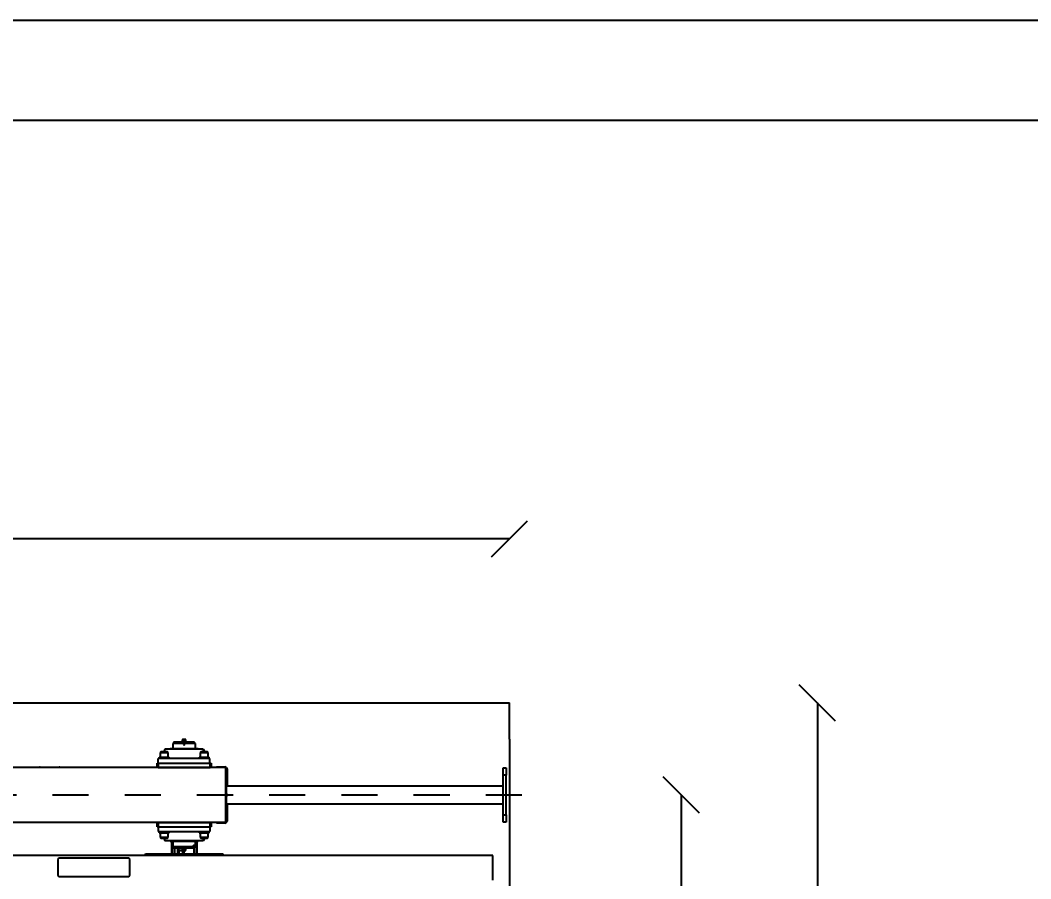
# Model space of a CAD drawing. Header units: metres. Extents: x 1161 to 1456, y 119 to 208.
# Drawn here: x 1365.027 to 1367.825, y 186.134 to 188.513 of the extents above; entities that cross this region are included whole.
import ezdxf

# ---------------------------------------------------------------- set-up
doc = ezdxf.new("R2010")
doc.units = ezdxf.units.M
doc.header["$MEASUREMENT"] = 0
doc.header["$PDMODE"] = 1
doc.header["$PDSIZE"] = -5
doc.linetypes.add('CENTER2', pattern=[1.125, 0.75, -0.125, 0.125, -0.125])
doc.linetypes.add('PHANTOM2', pattern=[1.25, 0.625, -0.125, 0.125, -0.125, 0.125, -0.125])
doc.layers.add('GRID', color=8, linetype='Continuous')
doc.layers.add('HAT', color=9, linetype='Continuous', lineweight=15)
doc.styles.get("Standard").update_dxf_attribs({"font": 'verdana.ttf'})
doc.dimstyles.new('app', dxfattribs={"dimtxt": 0.23, "dimasz": 0.1, "dimexe": 0.18, "dimexo": 0.0625, "dimgap": 0.09, "dimtad": 0, "dimzin": 0, "dimdsep": 46, "dimtxsty": 'Standard', "dimblk": 'OBLIQUE', "dimcen": 0.09, "dimse1": 1, "dimse2": 1, "dimclrd": 8, "dimclre": 8, "dimclrt": 6, "dimadec": 0, "dimazin": 0, "dimtfac": 1, "dimtofl": 0, "dimtmove": 0, "dimatfit": 3, "dimfxl": 0, "dimtolj": 1, "dimtzin": 0, "dimarcsym": 0})

# ---------------------------------------------------------------- blocks, each defined once
blk = doc.blocks.new('A$C06C76ABF')
at = {"layer": 'GRID', "linetype": 'CENTER2', "lineweight": 0}
for p, q in [((2643.8, 2268), (2643.8, -100)), ((5329, 1084), (0, 1084))]:
    blk.add_line(p, q, dxfattribs=at)
at = {"layer": 'GRID', "linetype": 'Continuous', "lineweight": 0}
for points in [[(3873.6, 1938), (3806.9, 2100.7), (3805.5, 2113.1), (3807.4, 2122.3), (3811.2, 2129.6), (3814.4, 2132.1), (3821.3, 2134), (3843.2, 2134), (3861.2, 2131.8), (3868.5, 2128.6), (3878.6, 2121.3), (3967.9, 1990.2), (3977.4, 1984.5), (3986.5, 1979.1), (3998.2, 1974.1), (4007.4, 1972.2)], [(3835, 2009), (3656.9, 2009), (1287.7, 2009), (1011.5, 1986.5), (464.8, 1961.6), (464.8, 1961.6), (416.3, 1956.8), (338.6, 1937.4), (296.6, 1911.5), (264.2, 1879.2), (233.5, 1819.4), (218.9, 1775.7), (206, 1724), (193, 1643.2), (186.6, 1503.9), (176.8, 1402.1), (167.1, 1087.8), (164.5, 1084)], [(5164.5, 1084), (5149.4, 1306.1), (5149.4, 1306.1), (5126.9, 1468.8), (5091.6, 1716.8), (5053, 1824.4), (5022.5, 1875.8), (4982.3, 1915.9), (4922.9, 1944.8), (4885.9, 1957.7), (4039.3, 2009), (4039.3, 2009), (4039.3, 2009), (3949.5, 2009)], [(3854.6, 1973), (1708.3, 1971.5), (1577.2, 1965.2), (1446.1, 1958.9), (1392.3, 1949.1), (1338.6, 1936.1), (1313.3, 1924.7), (1309.2, 1911.6), (1311.7, 1900.2), (1314.1, 1897), (1669.4, 1747.2), (1702, 1740.6), (1744.4, 1734.1), (1763.1, 1732.5), (2801.6, 1787.2), (3363.7, 1816), (2801.6, 1787.2), (3363.7, 1816), (3363.7, 1816), (3696.2, 1877.8), (3920.4, 1943.6), (3942, 1953.9), (3951.5, 1973.1)], [(4082, 1084), (4064.3, 1397.1), (4046.8, 1660.7), (4024.4, 1784.4), (4005.1, 1853.8), (3990.8, 1888.1), (3969.5, 1913.7), (3944.1, 1928.1), (3904.3, 1938), (3904.3, 1938), (3969.5, 1913.7), (3800.5, 1862.2), (3712.3, 1840.6), (3590.5, 1809.2), (3426.4, 1793.4), (3416.1, 1787.5), (3404.1, 1769.5), (3400, 1753), (3401.4, 1713.5), (3409.4, 1621.1), (3422.2, 1392.8), (3436.1, 1279.8), (3436.1, 1084)], [(1504.1, 1084), (1516.1, 1099.7), (1525.9, 1395.2), (1536.9, 1511.2), (1543, 1645.1), (1544.2, 1678), (1524.7, 1717.1), (1485.2, 1731.5), (1204.2, 1883.1), (1171.6, 1885.5), (1134.6, 1880.4), (1117.2, 1872.9), (1098.5, 1851.8), (1092.2, 1836.2), (1062.3, 1737.9), (1046.4, 1653.1), (1037.5, 1477.5), (1029.4, 1317.1), (1024.7, 1254.5), (1024.3, 1084)], [(4983, 1481.1), (4963.2, 1653.9), (4943, 1727.3), (4920.4, 1775.6), (4888.2, 1811), (4836.6, 1840), (3989.2, 1891.5)], [(1092.2, 1836.2), (1049, 1846.8), (1003.3, 1859.2), (469.8, 1834.3), (415.7, 1821.8), (383.1, 1796.5), (361.7, 1772), (340.9, 1726.2), (330.5, 1682.6), (320.1, 1638.9), (303.4, 1430.9), (286.8, 1097.9), (280.4, 1112.4), (280.4, 1084)], [(5049.3, 1084), (5049.3, 1086), (5039.6, 1391.9), (5026.8, 1440.2), (5004.2, 1475.6), (4949.5, 1489.8), (4126.7, 1836.8)], [(1504.1, 1084), (1516.1, 1268.3), (1525.9, 785.3), (1536.9, 569.3), (1543, 522.9), (1544.2, 490), (1524.7, 450.9), (1485.2, 436.5), (1204.2, 284.9), (1171.6, 282.5), (1134.6, 287.6), (1117.2, 295.1), (1098.5, 316.2), (1092.2, 331.8), (1062.3, 430.1), (1046.4, 514.9), (1037.5, 603), (1029.4, 863.4), (1024.7, 1098.5), (1024.3, 1084)], [(4082, 1084), (4064.3, 795.9), (4046.8, 507.3), (4024.4, 383.6), (4005.1, 314.2), (3990.8, 279.9), (3969.5, 254.3), (3944.1, 239.9), (3904.3, 230), (3904.3, 230), (3969.5, 254.3), (3800.5, 305.8), (3712.3, 327.4), (3590.5, 358.8), (3426.4, 374.6), (3416.1, 380.5), (3404.1, 398.5), (3400, 415), (3401.4, 454.5), (3409.4, 546.9), (3422.2, 787.7), (3436.1, 1263.2), (3436.1, 1084)], [(3835, 159), (3656.9, 159), (1287.7, 159), (1011.5, 181.5), (464.8, 206.4), (464.8, 206.4), (416.3, 211.2), (338.6, 230.6), (296.6, 256.5), (264.2, 288.8), (233.5, 348.6), (218.9, 392.3), (206, 444), (193, 524.8), (186.6, 576.6), (176.8, 778.4), (167.1, 1005.2), (164.5, 1084)], [(1092.2, 331.8), (1049, 321.2), (1003.3, 308.8), (469.8, 333.7), (415.7, 346.2), (383.1, 371.5), (361.7, 396), (340.9, 441.8), (330.5, 485.4), (320.1, 529.1), (303.4, 749.6), (286.8, 995.1), (286.8, 995.1), (280.4, 1084)], [(5164.5, 1084), (5149.4, 874.4), (5149.4, 874.4), (5126.9, 611.7), (5091.6, 451.2), (5053, 343.6), (5022.5, 292.2), (4982.3, 252.1), (4922.9, 223.2), (4885.9, 210.3), (4039.3, 159), (4039.3, 159), (4039.3, 159), (3949.5, 159)], [(5049.3, 1084), (5049.3, 1007), (5039.6, 788.6), (5026.8, 640.3), (5004.2, 604.9), (4949.5, 590.7), (4126.7, 331.2)], [(4983, 599.4), (4963.2, 514.1), (4943, 440.7), (4920.4, 392.4), (4888.2, 357), (4836.6, 328), (3989.2, 276.5)], [(3854.6, 195), (1708.3, 196.5), (1577.2, 202.8), (1446.1, 209.1), (1392.3, 218.9), (1338.6, 231.9), (1313.3, 243.3), (1309.2, 256.4), (1311.7, 267.8), (1314.1, 271), (1669.4, 420.8), (1702, 427.4), (1744.4, 433.9), (1763.1, 435.5), (2801.6, 380.8), (3363.7, 352), (2801.6, 380.8), (3363.7, 352), (3363.7, 352), (3696.2, 290.2), (3920.4, 224.4), (3942, 214.1), (3951.5, 194.9)], [(3873.6, 230), (3806.9, 67.3), (3805.5, 54.9), (3807.4, 45.7), (3811.2, 38.4), (3814.4, 35.9), (3821.3, 34), (3843.2, 34), (3861.2, 36.2), (3868.5, 39.4), (3878.6, 46.7), (3967.9, 177.8), (3977.4, 183.5), (3986.5, 188.9), (3998.2, 193.9), (4007.4, 195.8)]]:
    blk.add_lwpolyline(points, dxfattribs=at)
blk = doc.blocks.new('A$C0B0434A7')
at = {"color": 8}
for p, q in [((-1164.2, 3105.7), (4235.8, 3105.7)), ((4235.8, 3005.7), (4235.8, 155.6))]:
    blk.add_line(p, q, dxfattribs=at)
at = {"color": 8, "linetype": 'PHANTOM2'}
blk.add_line((4235.8, 3005.7), (4235.8, 3105.7), dxfattribs=at)
at = {"color": 8, "linetype": 'Continuous'}
for p, q in [((3306.3, 2997.2), (3305.8, 2996.7)), ((3305.8, 2996.7), (3363.8, 2996.7)), ((3305.8, 2996.7), (3305.8, 2993.7)), ((3363.3, 2997.2), (3306.3, 2997.2)), ((3328.9, 2998.4), (3340.7, 2998.4)), ((3328.9, 2998.4), (3328.9, 2997.2)), ((3330.4, 3004.4), (3329.8, 3003.8)), ((3329.8, 3003.8), (3339.8, 3003.8)), ((3329.8, 3003.8), (3329.8, 2998.8)), ((3329.8, 2998.8), (3339.8, 2998.8)), ((3329.8, 2998.8), (3330.2, 2998.4)), ((3339.2, 3004.4), (3330.4, 3004.4)), ((3339.8, 3003.8), (3339.2, 3004.4)), ((3339.5, 2998.4), (3339.8, 2998.8)), ((3339.8, 2998.8), (3339.8, 3003.8)), ((3340.7, 2997.2), (3340.7, 2998.4)), ((3363.8, 2996.7), (3363.3, 2997.2)), ((3363.8, 2993.7), (3363.8, 2996.7)), ((3269.9, 2969.8), (3268.3, 2968.2)), ((3268.3, 2968.2), (3290.3, 2968.2)), ((3268.3, 2968.2), (3268.3, 2955.8)), ((3288.7, 2969.8), (3269.9, 2969.8)), ((3281.7, 2977.6), (3278.9, 2969.8)), ((3387.5, 2977.6), (3281.7, 2977.6)), ((3290.3, 2968.2), (3288.7, 2969.8)), ((3290.3, 2955.8), (3290.3, 2968.2)), ((3296.2, 2979.8), (3373.5, 2979.8)), ((3296.2, 2979.8), (3296.2, 2977.6)), ((3366.2, 2993.2), (3303.4, 2993.2)), ((3303.4, 2993.2), (3303.4, 2979.8)), ((3363.8, 2993.7), (3305.8, 2993.7)), ((3305.8, 2993.7), (3306.3, 2993.2)), ((3333.5, 2991.6), (3336.2, 2991.6)), ((3363.3, 2993.2), (3363.8, 2993.7)), ((3366.2, 2979.8), (3366.2, 2993.2)), ((3373.5, 2977.6), (3373.5, 2979.8)), ((3380.9, 2969.8), (3379.3, 2968.2)), ((3379.3, 2968.2), (3401.3, 2968.2)), ((3379.3, 2968.2), (3379.3, 2955.8)), ((3399.7, 2969.8), (3380.9, 2969.8)), ((3390.3, 2969.8), (3387.5, 2977.6)), ((3387.5, 2977.6), (3388, 2977.6)), ((3388, 2977.6), (3392.4, 2969.8)), ((3401.3, 2968.2), (3399.7, 2969.8)), ((3401.3, 2955.8), (3401.3, 2968.2)), ((3259.8, 2938.6), (3262.8, 2938.6)), ((3259.8, 2926.6), (3259.8, 2938.6)), ((3262.8, 2938.6), (3406.8, 2938.6)), ((3262.8, 2938.6), (3262.8, 2926.6)), ((3279.3, 2951.6), (3263.3, 2951.6)), ((3263.3, 2938.6), (3263.3, 2951.6)), ((3293.3, 2954.6), (3265.3, 2954.6)), ((3265.3, 2954.6), (3265.3, 2951.6)), ((3265.6, 2955.8), (3293, 2955.8)), ((3265.6, 2955.8), (3265.6, 2954.6)), ((3390.3, 2951.6), (3279.3, 2951.6)), ((3293, 2954.6), (3293, 2955.8)), ((3293.3, 2951.6), (3293.3, 2954.6)), ((3404.3, 2954.6), (3376.3, 2954.6)), ((3376.3, 2954.6), (3376.3, 2951.6)), ((3376.6, 2955.8), (3404, 2955.8)), ((3376.6, 2955.8), (3376.6, 2954.6)), ((3406.3, 2951.6), (3390.3, 2951.6)), ((3404, 2954.6), (3404, 2955.8)), ((3404.3, 2951.6), (3404.3, 2954.6)), ((3406.3, 2938.6), (3406.3, 2951.6)), ((3406.8, 2938.6), (3409.8, 2938.6)), ((3406.8, 2926.6), (3406.8, 2938.6)), ((3409.8, 2938.6), (3409.8, 2926.6)), ((3449.8, 2926.6), (1298.2, 2926.6)), ((2936, 2927.9), (2954.6, 2927.9)), ((2954.6, 2927.9), (2955.5, 2927.9)), ((2955.5, 2927.9), (2969.6, 2927.9)), ((2969.6, 2927.9), (2970.5, 2927.9)), ((2970.5, 2927.9), (2989.1, 2927.9)), ((3262.8, 2926.6), (3406.8, 2926.6)), ((3424.8, 2928.8), (3424.8, 2927.6)), ((3424.8, 2928.8), (3447.8, 2928.8)), ((3424.8, 2927.6), (3447.8, 2927.6)), ((3449.8, 2926.6), (3449.8, 2774.6)), ((3449.8, 2925.6), (3449.8, 2775.6)), ((3451, 2925.6), (3451, 2775.6)), ((3451.8, 2925.6), (3451, 2925.6)), ((3454.8, 2922.6), (3451.8, 2925.6)), ((3454.8, 2875.6), (3454.8, 2922.6)), ((4218.8, 2925.6), (4226.8, 2925.6)), ((4218.8, 2905.6), (4218.8, 2925.6)), ((4226.8, 2925.6), (4226.8, 2905.6)), ((4218.8, 2795.6), (4218.8, 2905.6)), ((4226.8, 2905.6), (4218.8, 2905.6)), ((4226.8, 2795.6), (4226.8, 2905.6)), ((3451, 2875.6), (4218.8, 2875.6)), ((3453.9, 2853.1), (3453.6, 2853.1)), ((3453.9, 2848.1), (3453.6, 2848.1)), ((4218.8, 2825.6), (3451, 2825.6)), ((3454.8, 2778.6), (3454.8, 2825.6)), ((3449.8, 2774.6), (1298.2, 2774.6)), ((3259.8, 2762.6), (3259.8, 2774.6)), ((3262.8, 2774.6), (3406.8, 2774.6)), ((3262.8, 2774.6), (3262.8, 2762.6)), ((3406.8, 2762.6), (3406.8, 2774.6)), ((3409.8, 2774.6), (3409.8, 2762.6)), ((3447.8, 2773.6), (3424.8, 2773.6)), ((3424.8, 2772.4), (3424.8, 2773.6)), ((3447.8, 2772.4), (3424.8, 2772.4)), ((3451, 2775.6), (3451.8, 2775.6)), ((3451.8, 2775.6), (3454.8, 2778.6)), ((4218.8, 2795.6), (4226.8, 2795.6)), ((4218.8, 2775.6), (4218.8, 2795.6)), ((4226.8, 2775.6), (4218.8, 2775.6)), ((4226.8, 2795.6), (4226.8, 2775.6)), ((3262.8, 2762.6), (3259.8, 2762.6)), ((3262.8, 2762.6), (3406.8, 2762.6)), ((3263.3, 2762.6), (3263.3, 2749.6)), ((3263.3, 2749.6), (3279.3, 2749.6)), ((3265.3, 2749.6), (3265.3, 2746.6)), ((3265.3, 2746.6), (3293.3, 2746.6)), ((3265.6, 2746.6), (3265.6, 2745.4)), ((3265.6, 2745.4), (3279.1, 2745.4)), ((3268.3, 2745.4), (3268.3, 2733)), ((3279.1, 2746.6), (3279.1, 2745.4)), ((3279.6, 2745.4), (3279.1, 2745.4)), ((3279.3, 2749.6), (3390.3, 2749.6)), ((3279.6, 2746.6), (3279.6, 2745.4)), ((3279.6, 2745.4), (3293, 2745.4)), ((3290.3, 2733), (3290.3, 2745.4)), ((3293, 2745.4), (3293, 2746.6)), ((3293.3, 2746.6), (3293.3, 2749.6)), ((3376.3, 2749.6), (3376.3, 2746.6)), ((3376.3, 2746.6), (3404.3, 2746.6)), ((3376.6, 2746.6), (3376.6, 2745.4)), ((3376.6, 2745.4), (3390.1, 2745.4)), ((3379.3, 2745.4), (3379.3, 2733)), ((3390.1, 2746.6), (3390.1, 2745.4)), ((3390.6, 2745.4), (3390.1, 2745.4)), ((3390.3, 2749.6), (3406.3, 2749.6)), ((3390.6, 2746.6), (3390.6, 2745.4)), ((3390.6, 2745.4), (3404, 2745.4)), ((3401.3, 2733), (3401.3, 2745.4)), ((3404, 2745.4), (3404, 2746.6)), ((3404.3, 2746.6), (3404.3, 2749.6)), ((3406.3, 2762.6), (3406.3, 2749.6)), ((3409.8, 2762.6), (3406.8, 2762.6)), ((3290.3, 2733), (3268.3, 2733)), ((3268.3, 2733), (3269.9, 2731.4)), ((3269.9, 2731.4), (3288.7, 2731.4)), ((3278.9, 2731.4), (3281.7, 2723.6)), ((3387.5, 2723.6), (3281.7, 2723.6)), ((3288.7, 2731.4), (3290.3, 2733)), ((3296.2, 2723.6), (3296.2, 2721.4)), ((3373.5, 2721.4), (3296.2, 2721.4)), ((3299.8, 2721.4), (3299.8, 2686.4)), ((3301.8, 2721.4), (3301.8, 2686.4)), ((3303.4, 2721.4), (3303.4, 2708)), ((3366.2, 2708), (3366.2, 2721.4)), ((3367.8, 2721.4), (3367.8, 2686.4)), ((3369.8, 2721.4), (3369.8, 2686.4)), ((3373.5, 2721.4), (3373.5, 2723.6)), ((3401.3, 2733), (3379.3, 2733)), ((3379.3, 2733), (3380.9, 2731.4)), ((3380.9, 2731.4), (3399.7, 2731.4)), ((3387.5, 2723.6), (3390.3, 2731.4)), ((3388, 2723.6), (3387.5, 2723.6)), ((3392.4, 2731.4), (3388, 2723.6)), ((3399.7, 2731.4), (3401.3, 2733)), ((3303.4, 2708), (3366.2, 2708)), ((3306.3, 2708), (3305.8, 2707.5)), ((3305.8, 2707.5), (3363.8, 2707.5)), ((3305.8, 2707.5), (3305.8, 2704.5)), ((3363.8, 2704.5), (3305.8, 2704.5)), ((3305.8, 2704.5), (3306.3, 2704)), ((3306.3, 2704), (3363.3, 2704)), ((3307.8, 2704), (3307.8, 2686.4)), ((3317.3, 2694.7), (3317.3, 2704)), ((3317.3, 2686.4), (3317.3, 2694.7)), ((3320.4, 2697.1), (3320.4, 2704)), ((3320.5, 2697.3), (3320.4, 2696.9)), ((3320.4, 2697.1), (3320.4, 2696.9)), ((3320.4, 2696.9), (3320.4, 2694)), ((3320.4, 2693.4), (3320.4, 2690.1)), ((3320.5, 2690.4), (3320.4, 2690.1)), ((3320.4, 2690.1), (3320.4, 2686.4)), ((3322.6, 2697.5), (3329.1, 2697.5)), ((3328.9, 2704), (3328.9, 2702.8)), ((3328.9, 2702.8), (3334.6, 2702.8)), ((3330.2, 2702.8), (3329.8, 2702.5)), ((3339.8, 2702.5), (3329.8, 2702.5)), ((3329.8, 2702.5), (3329.8, 2697.4)), ((3339.8, 2697.4), (3329.8, 2697.4)), ((3329.8, 2697.4), (3330.4, 2696.8)), ((3330.4, 2696.8), (3339.2, 2696.8)), ((3331.2, 2696.9), (3331.2, 2694)), ((3331.2, 2693.4), (3331.2, 2690.1)), ((3331.2, 2690.1), (3331.2, 2690.4)), ((3331.2, 2690.1), (3331.2, 2686.4)), ((3332.1, 2694.7), (3332.1, 2696.8)), ((3332.1, 2686.4), (3332.1, 2694.7)), ((3334.6, 2704), (3334.6, 2702.8)), ((3335.1, 2702.8), (3334.6, 2702.8)), ((3335.1, 2704), (3335.1, 2702.8)), ((3335.1, 2702.8), (3340.7, 2702.8)), ((3335.3, 2694.7), (3335.3, 2696.8)), ((3335.3, 2686.4), (3335.3, 2694.7)), ((3339.2, 2696.8), (3339.8, 2697.4)), ((3339.8, 2702.5), (3339.5, 2702.8)), ((3339.8, 2697.4), (3339.8, 2702.5)), ((3340.7, 2702.8), (3340.7, 2704)), ((3361.8, 2704), (3361.8, 2686.4)), ((3363.8, 2707.5), (3363.3, 2708)), ((3363.3, 2704), (3363.8, 2704.5)), ((3363.8, 2704.5), (3363.8, 2707.5)), ((4189.8, 2682.8), (-320.2, 2682.8)), ((2987.8, 2675.3), (2984.8, 2672.3)), ((2984.8, 2672.3), (2984.8, 2628.3)), ((3181.8, 2675.3), (2987.8, 2675.3)), ((3184.8, 2672.3), (3181.8, 2675.3)), ((3184.8, 2628.3), (3184.8, 2672.3)), ((3227.8, 2686.4), (3224.8, 2683.4)), ((3224.8, 2683.4), (3224.8, 2682.8)), ((3441.8, 2686.4), (3227.8, 2686.4)), ((3444.8, 2683.4), (3441.8, 2686.4)), ((3444.8, 2682.8), (3444.8, 2683.4)), ((4189.8, 2678), (4189.8, 2682.8)), ((4189.8, 2622.1), (4189.8, 2678)), ((2984.8, 2628.3), (2987.8, 2625.3)), ((2987.8, 2625.3), (3181.8, 2625.3)), ((3181.8, 2625.3), (3184.8, 2628.3)), ((4189.8, 2614.9), (4189.8, 2622.1))]:
    blk.add_line(p, q, dxfattribs=at)
at = {"color": 8, "linetype": 'CENTER2', "ltscale": 10}
blk.add_line((4270.3, 2850.6), (416.3, 2850.6), dxfattribs=at)
at = {"color": 8, "linetype": 'Continuous'}
for centre, radius, start, end in [((3334.8, 2990.7), 1.6, 90, 270), ((3334.8, 2990.7), 1.6, 270, 90), ((3447.8, 2925.6), 3.2, 0, 90), ((3447.8, 2925.6), 2, 0, 90), ((3451, 2851.1), 3.5, 34.8682, 90), ((3451, 2850.1), 3.5, 270, 325.1135), ((3451.3, 2851.9), 2.65, 331.9091, 28.0909), ((3451.3, 2849.4), 2.65, 331.9091, 28.0909), ((3447.8, 2775.6), 2, 270, 0), ((3447.8, 2775.6), 3.2, 270, 0), ((3325.1, 2693.6), 4.67, 122.3402, 179.0607), ((3338.3, 2688.8), 17.9, 151.0111, 174.9686), ((3326.6, 2693.6), 4.64, 50.5817, 57.8866), ((3313.6, 2688.9), 17.7, 4.9307, 29.0897), ((3326.6, 2693.6), 4.64, 0.7126, 43.7133)]:
    blk.add_arc(centre, radius, start, end, dxfattribs=at)
for points in [[(2936, 2927.9), (2934.7, 2927.9), (2934.2, 2926.6)], [(2990.9, 2926.6), (2990.4, 2927.9), (2989.1, 2927.9)]]:
    blk.add_rational_spline(points, [1, 0.832015624859, 1], degree=2, dxfattribs=at)
for points in [[(3362, 2708.9), (3362, 2708.9), (3361.9, 2709), (3361.8, 2709), (3361.7, 2709.1), (3361.6, 2709.2), (3361.5, 2709.3), (3361.5, 2709.4), (3361.4, 2709.5), (3361.3, 2709.7), (3361.3, 2709.8), (3361.2, 2710), (3361.2, 2710.2), (3361.2, 2710.4), (3361.2, 2710.5), (3361.2, 2710.7), (3361.2, 2710.9), (3361.3, 2711.1), (3361.3, 2711.2), (3361.3, 2711.4), (3361.4, 2711.6), (3361.5, 2711.7), (3361.5, 2711.8), (3361.6, 2711.9), (3361.7, 2712), (3361.8, 2712.1), (3361.9, 2712.1), (3362, 2712.1), (3362, 2712.1), (3362, 2712.1), (3362, 2712.1)], [(3362, 2712.1), (3362.1, 2712.1), (3362.2, 2712.1), (3362.3, 2712.1), (3362.4, 2712), (3362.5, 2711.9), (3362.5, 2711.8), (3362.6, 2711.7), (3362.7, 2711.5), (3362.7, 2711.4), (3362.7, 2711.2), (3362.8, 2711.1), (3362.8, 2710.9), (3362.8, 2710.7), (3362.8, 2710.5), (3362.8, 2710.4), (3362.8, 2710.2), (3362.8, 2710), (3362.7, 2709.8), (3362.7, 2709.7), (3362.6, 2709.5), (3362.6, 2709.4), (3362.5, 2709.3), (3362.5, 2709.2), (3362.4, 2709.1), (3362.3, 2709), (3362.2, 2709), (3362.1, 2708.9), (3362.1, 2708.9), (3362.1, 2708.9), (3362, 2708.9)]]:
    blk.add_open_spline(points, degree=3, knots=[0, 0, 0, 0, 0.107324, 0.107324, 0.107324, 0.214643, 0.214643, 0.214643, 0.32205, 0.32205, 0.32205, 0.429518, 0.429518, 0.429518, 0.536891, 0.536891, 0.536891, 0.64416, 0.64416, 0.64416, 0.75148, 0.75148, 0.75148, 0.858925, 0.858925, 0.858925, 0.966374, 0.966374, 0.966374, 1, 1, 1, 1], dxfattribs=at)
blk = doc.blocks.new('_Oblique')
at = {"layer": 'HAT', "color": 0, "linetype": 'Continuous', "lineweight": -2}
blk.add_line((-0.5, -0.5), (0.5, 0.5), dxfattribs=at)
blk = doc.blocks.new('*D53')
at = {"color": 8, "lineweight": -2}
for p, q in [((1366.8576, 186.3662), (1366.8576, 185.4926)), ((1366.8576, 183.7662), (1366.8576, 184.6399))]:
    blk.add_line(p, q, dxfattribs=at)
at = {"layer": 'DEFPOINTS', "color": 0}
for p in [(1365.7958, 186.3662), (1366.8576, 186.3662), (1365.4329, 183.7662)]:
    blk.add_point(p, dxfattribs=at)
at = {"color": 8, "lineweight": -2, "xscale": 0.1, "yscale": 0.1, "zscale": 0.1}
for p, rotation in [((1366.8576, 186.3662), 90), ((1366.8576, 183.7662), 270)]:
    blk.add_blockref('_Oblique', p, dxfattribs=dict(at, rotation=rotation))
at = {"color": 6, "insert": (1366.8576, 185.0662), "char_height": 0.23, "attachment_point": 5, "rotation": 90}
blk.add_mtext('\\A1;2.60', dxfattribs=at)
blk = doc.blocks.new('*D54')
at = {"color": 8, "lineweight": -2}
for p, q in [((1367.2343, 186.6212), (1367.2343, 185.5718)), ((1367.2343, 183.6712), (1367.2343, 184.7206))]:
    blk.add_line(p, q, dxfattribs=at)
at = {"layer": 'DEFPOINTS', "color": 0}
for p in [(1366.3308, 186.6212), (1367.2343, 186.6212), (1366.2544, 183.6712)]:
    blk.add_point(p, dxfattribs=at)
at = {"color": 8, "lineweight": -2, "xscale": 0.1, "yscale": 0.1, "zscale": 0.1}
for p, rotation in [((1367.2343, 186.6212), 90), ((1367.2343, 183.6712), 270)]:
    blk.add_blockref('_Oblique', p, dxfattribs=dict(at, rotation=rotation))
at = {"color": 6, "insert": (1367.2343, 185.1462), "char_height": 0.23, "attachment_point": 5, "rotation": 90}
blk.add_mtext('\\A1;2.95', dxfattribs=at)
blk = doc.blocks.new('*D55')
at = {"color": 8, "lineweight": -2}
for p, q in [((1360.8818, 187.076), (1363.2074, 187.076)), ((1366.3818, 187.076), (1364.0561, 187.076))]:
    blk.add_line(p, q, dxfattribs=at)
at = {"layer": 'DEFPOINTS', "color": 0}
for p in [(1360.8818, 187.076), (1360.8818, 186.6212), (1366.3818, 186.6212)]:
    blk.add_point(p, dxfattribs=at)
at = {"color": 8, "lineweight": -2, "xscale": 0.1, "yscale": 0.1, "zscale": 0.1, "rotation": 180}
blk.add_blockref('_Oblique', (1360.8818, 187.076), dxfattribs=at)
at = {"color": 8, "lineweight": -2, "xscale": 0.1, "yscale": 0.1, "zscale": 0.1}
blk.add_blockref('_Oblique', (1366.3818, 187.076), dxfattribs=at)
at = {"color": 6, "insert": (1363.6318, 187.076), "char_height": 0.23, "attachment_point": 5}
blk.add_mtext('\\A1;5.50', dxfattribs=at)

msp = doc.modelspace()

# ---------------------------------------------------------------- linework, layer by layer
at = {"linetype": 'Continuous'}
for points in [[(1359.4169, 188.5127), (1375.5213, 188.5127), (1375.5213, 175.4775), (1359.4169, 175.4775)], [(1359.6941, 188.2354), (1375.2441, 188.2354), (1375.2441, 175.7548), (1359.6941, 175.7548)]]:
    msp.add_lwpolyline(points, close=True, dxfattribs=at)
msp.add_lwpolyline([(1359.6941, 188.2354), (1375.2441, 188.2354)], dxfattribs=at)

# ---------------------------------------------------------------- block references
at = {"xscale": 0.001, "yscale": 0.001, "zscale": 0.001}
msp.add_blockref('A$C0B0434A7', (1362.1459, 183.5156), dxfattribs=at)
at = {"linetype": 'Continuous', "ltscale": 0.5, "extrusion": (0, 0, -1), "xscale": 0.001, "yscale": 0.001, "zscale": -0.001}
msp.add_blockref('A$C06C76ABF', (-1366.4463, 183.9462), dxfattribs=at)

# ---------------------------------------------------------------- dimensions: what is measured, and where the dimension line sits
dim = msp.add_linear_dim(base=(1360.8818, 187.076), p1=(1366.3818, 186.6212), p2=(1360.8818, 186.6212), dimstyle='app')
dim.commit()
dim.dimension.update_dxf_attribs({"geometry": '*D55', "text_midpoint": (1363.6318, 187.076)})
for base, p1, p2, picture, middle in [((1367.2343, 186.6212), (1366.2544, 183.6712), (1366.3308, 186.6212), '*D54', (1367.2343, 185.1462)), ((1366.8576, 186.3662), (1365.4329, 183.7662), (1365.7958, 186.3662), '*D53', (1366.8576, 185.0662))]:
    dim = msp.add_linear_dim(base=base, p1=p1, p2=p2, angle=90, dimstyle='app')
    dim.commit()
    dim.dimension.update_dxf_attribs({"geometry": picture, "text_midpoint": middle})

doc.saveas('drawing.dxf')
